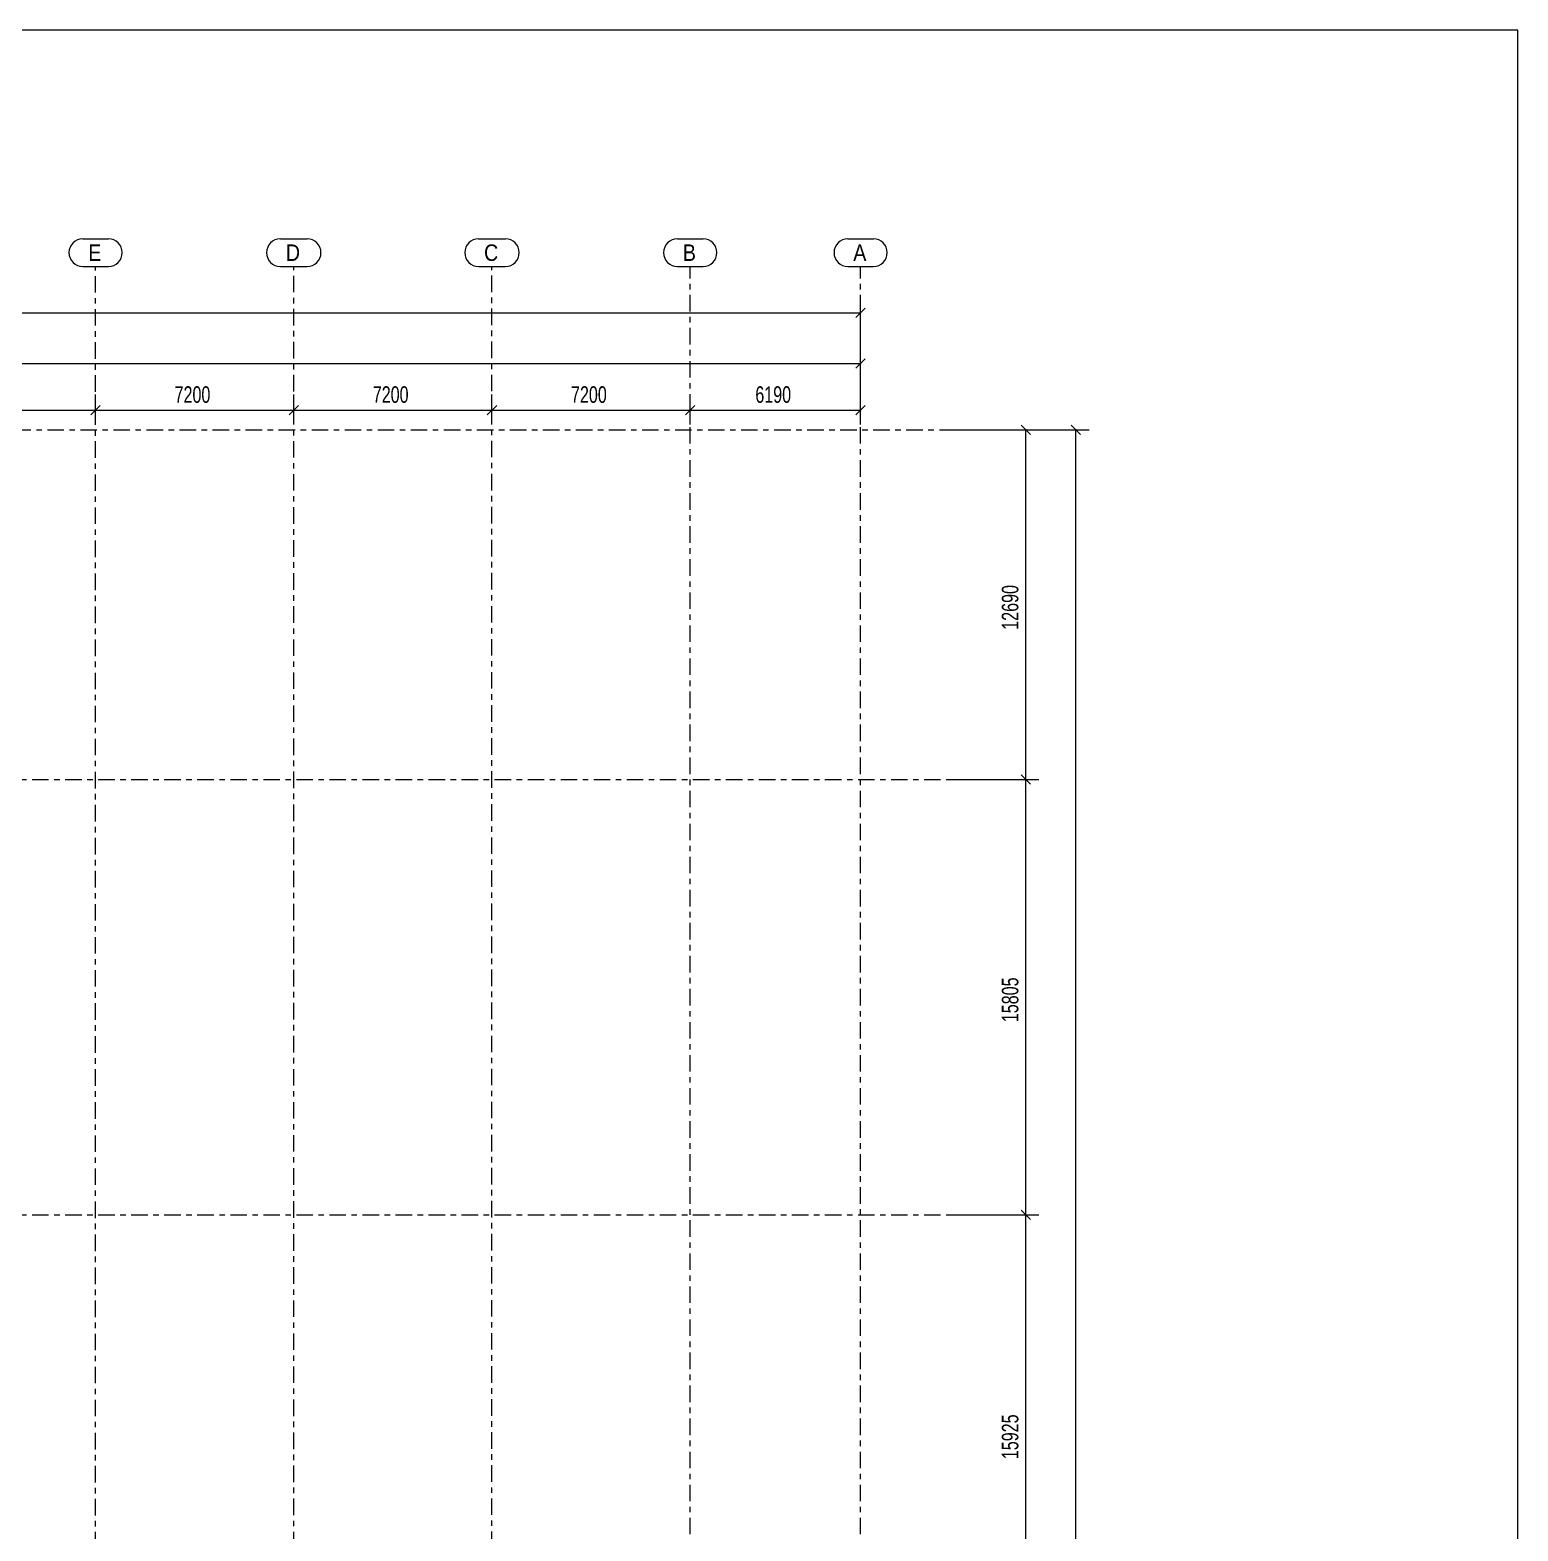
# Model space of a CAD drawing. Header units: millimetres. Extents: x -399 to 773, y -269 to 551.
# Drawn here: x 502.8 to 773.1, y 278.7 to 551.2 of the extents above; entities that cross this region are included whole.
import ezdxf

# ---------------------------------------------------------------- set-up
doc = ezdxf.new("R2010")
doc.units = ezdxf.units.MM
doc.linetypes.add('XKITLINE00', pattern=[0])
doc.linetypes.add('XKITLINE03', pattern=[6, 3, -1, 1, -1])
for name, color, linetype, lineweight in [('Dimensions', 7, 'Continuous', 0), ('DrawingSheet', 5, 'Continuous', 0), ('S-grid', 1, 'Continuous', 0)]:
    doc.layers.add(name, color=color, linetype=linetype, lineweight=lineweight)
doc.styles.add('ARIAL', font='ARIAL.TTF')
doc.styles.add('ARIAL_NARROW', font='ARIALN.TTF')

# ---------------------------------------------------------------- blocks, each defined once
blk = doc.blocks.new('*A202')
at = {"layer": 'DrawingSheet', "color": 5, "linetype": 'XKITLINE00', "lineweight": 0}
for p, q in [((773.1, 551.2), (-395.9, 551.2)), ((773.1, -268.8), (773.1, 551.2))]:
    blk.add_line(p, q, dxfattribs=at)
blk = doc.blocks.new('*A205')
at = {"layer": 'S-grid', "color": 1, "linetype": 'XKITLINE03', "lineweight": 0}
blk.add_line((-10, 478.6), (673.7, 478.6), dxfattribs=at)
blk = doc.blocks.new('*A206')
at = {"layer": 'S-grid', "color": 1, "linetype": 'XKITLINE03', "lineweight": 0}
blk.add_line((125.23, 415.15), (673.7, 415.15), dxfattribs=at)
blk = doc.blocks.new('*A207')
at = {"layer": 'S-grid', "color": 1, "linetype": 'XKITLINE03', "lineweight": 0}
blk.add_line((269.23, 336.12), (673.7, 336.12), dxfattribs=at)
blk = doc.blocks.new('*A211')
at = {"layer": 'S-grid', "color": 1, "linetype": 'XKITLINE03', "lineweight": 0}
for p, q in [((653.7, 140.11), (653.7, 508.28)), ((653.7, 110.21), (653.7, 136.22)), ((653.7, 78.51), (653.7, 106.32)), ((653.7, 46.81), (653.7, 74.62)), ((653.7, 16.86), (653.7, 42.92)), ((653.7, -10), (653.7, 12.97))]:
    blk.add_line(p, q, dxfattribs=at)
at = {"layer": 'S-grid', "color": 3, "style": 'ARIAL', "width": 0.85}
blk.add_text('A', height=3, dxfattribs=at).set_placement((652.37, 509.28))
blk = doc.blocks.new('*A212')
at = {"layer": 'S-grid', "color": 1, "linetype": 'XKITLINE03', "lineweight": 0}
for p, q in [((622.75, 140.11), (622.75, 508.28)), ((622.75, 16.86), (622.75, 136.22)), ((622.75, -10), (622.75, 12.97))]:
    blk.add_line(p, q, dxfattribs=at)
at = {"layer": 'S-grid', "color": 3, "style": 'ARIAL', "width": 0.85}
blk.add_text('B', height=3, dxfattribs=at).set_placement((621.42, 509.28))
blk = doc.blocks.new('*A213')
at = {"layer": 'S-grid', "color": 1, "linetype": 'XKITLINE03', "lineweight": 0}
for p, q in [((586.75, 173.63), (586.75, 508.28)), ((586.75, 143.38), (586.75, 169.74)), ((586.75, 16.86), (586.75, 142.06)), ((586.75, -10), (586.75, 12.97))]:
    blk.add_line(p, q, dxfattribs=at)
at = {"layer": 'S-grid', "color": 3, "style": 'ARIAL', "width": 0.85}
blk.add_text('C', height=3, dxfattribs=at).set_placement((585.31, 509.28))
blk = doc.blocks.new('*A214')
at = {"layer": 'S-grid', "color": 1, "linetype": 'XKITLINE03', "lineweight": 0}
for p, q in [((550.75, 191.58), (550.75, 508.28)), ((550.75, 140.11), (550.75, 187.69)), ((550.75, 16.86), (550.75, 136.22)), ((550.75, -10), (550.75, 12.97))]:
    blk.add_line(p, q, dxfattribs=at)
at = {"layer": 'S-grid', "color": 3, "style": 'ARIAL', "width": 0.85}
blk.add_text('D', height=3, dxfattribs=at).set_placement((549.31, 509.28))
blk = doc.blocks.new('*A215')
at = {"layer": 'S-grid', "color": 1, "linetype": 'XKITLINE03', "lineweight": 0}
for p, q in [((514.75, 209.53), (514.75, 508.28)), ((514.75, 141.11), (514.75, 205.64)), ((514.75, 16.86), (514.75, 135.58)), ((514.75, -10), (514.75, 12.97))]:
    blk.add_line(p, q, dxfattribs=at)
at = {"layer": 'S-grid', "color": 3, "style": 'ARIAL', "width": 0.85}
blk.add_text('E', height=3, dxfattribs=at).set_placement((513.42, 509.28))
blk = doc.blocks.new('*A625')
at = {"layer": 'S-grid', "color": 1, "linetype": 'XKITLINE00', "lineweight": 0}
for p, q in [((651.37, 513.28), (656.03, 513.28)), ((651.37, 508.28), (656.03, 508.28))]:
    blk.add_line(p, q, dxfattribs=at)
for centre, start, end in [((651.37, 510.78), 90, 270), ((656.03, 510.78), 270, 90)]:
    blk.add_arc(centre, 2.5, start, end, dxfattribs=at)
blk = doc.blocks.new('*A626')
at = {"layer": 'S-grid', "color": 1, "linetype": 'XKITLINE00', "lineweight": 0}
for p, q in [((620.42, 513.28), (625.08, 513.28)), ((620.42, 508.28), (625.08, 508.28))]:
    blk.add_line(p, q, dxfattribs=at)
for centre, start, end in [((620.42, 510.78), 90, 270), ((625.08, 510.78), 270, 90)]:
    blk.add_arc(centre, 2.5, start, end, dxfattribs=at)
blk = doc.blocks.new('*A627')
at = {"layer": 'S-grid', "color": 1, "linetype": 'XKITLINE00', "lineweight": 0}
for p, q in [((584.31, 513.28), (589.19, 513.28)), ((584.31, 508.28), (589.19, 508.28))]:
    blk.add_line(p, q, dxfattribs=at)
for centre, start, end in [((584.31, 510.78), 90, 270), ((589.19, 510.78), 270, 90)]:
    blk.add_arc(centre, 2.5, start, end, dxfattribs=at)
blk = doc.blocks.new('*A628')
at = {"layer": 'S-grid', "color": 1, "linetype": 'XKITLINE00', "lineweight": 0}
for p, q in [((548.31, 513.28), (553.19, 513.28)), ((548.31, 508.28), (553.19, 508.28))]:
    blk.add_line(p, q, dxfattribs=at)
for centre, start, end in [((548.31, 510.78), 90, 270), ((553.19, 510.78), 270, 90)]:
    blk.add_arc(centre, 2.5, start, end, dxfattribs=at)
blk = doc.blocks.new('*A629')
at = {"layer": 'S-grid', "color": 1, "linetype": 'XKITLINE00', "lineweight": 0}
for p, q in [((512.42, 513.28), (517.08, 513.28)), ((512.42, 508.28), (517.08, 508.28))]:
    blk.add_line(p, q, dxfattribs=at)
for centre, start, end in [((512.42, 510.78), 90, 270), ((517.08, 510.78), 270, 90)]:
    blk.add_arc(centre, 2.5, start, end, dxfattribs=at)
blk = doc.blocks.new('*A639')
at = {"layer": 'Dimensions', "color": 7, "linetype": 'XKITLINE00', "lineweight": 0}
for p, q in [((653.7, 490.86), (653.7, 502.71)), ((-292.85, 499.86), (653.7, 499.86)), ((654.55, 500.71), (652.85, 499.01))]:
    blk.add_line(p, q, dxfattribs=at)
at = {"layer": 'Dimensions', "color": 3}
blk.add_point((653.7, 499.86), dxfattribs=at)
blk = doc.blocks.new('*A642')
at = {"layer": 'Dimensions', "color": 7, "linetype": 'XKITLINE00', "lineweight": 0}
for p, q in [((653.7, 483.1), (653.7, 493.52)), ((3.65, 490.67), (653.7, 490.67)), ((654.55, 491.52), (652.85, 489.83))]:
    blk.add_line(p, q, dxfattribs=at)
at = {"layer": 'Dimensions', "color": 3}
blk.add_point((653.7, 490.67), dxfattribs=at)
blk = doc.blocks.new('*A666')
at = {"layer": 'Dimensions', "color": 7, "linetype": 'XKITLINE00', "lineweight": 0}
for p, q in [((479.6, 483.02), (477.9, 481.32)), ((478.75, 479.6), (478.75, 485.02)), ((515.6, 483.02), (513.9, 481.32)), ((514.75, 479.6), (514.75, 485.02)), ((478.75, 482.17), (514.75, 482.17))]:
    blk.add_line(p, q, dxfattribs=at)
at = {"layer": 'Dimensions', "color": 3}
for p in [(478.75, 482.17), (514.75, 482.17)]:
    blk.add_point(p, dxfattribs=at)
at = {"layer": 'Dimensions', "color": 3, "style": 'ARIAL_NARROW', "width": 0.85}
blk.add_text('7200', height=3, dxfattribs=at).set_placement((493.1, 483.52))
blk = doc.blocks.new('*A667')
at = {"layer": 'Dimensions', "color": 7, "linetype": 'XKITLINE00', "lineweight": 0}
for p, q in [((515.6, 483.02), (513.9, 481.32)), ((514.75, 479.6), (514.75, 485.02)), ((551.6, 483.02), (549.9, 481.32)), ((550.75, 479.6), (550.75, 485.02)), ((514.75, 482.17), (550.75, 482.17))]:
    blk.add_line(p, q, dxfattribs=at)
at = {"layer": 'Dimensions', "color": 3}
for p in [(514.75, 482.17), (550.75, 482.17)]:
    blk.add_point(p, dxfattribs=at)
at = {"layer": 'Dimensions', "color": 3, "style": 'ARIAL_NARROW', "width": 0.85}
blk.add_text('7200', height=3, dxfattribs=at).set_placement((529.1, 483.52))
blk = doc.blocks.new('*A668')
at = {"layer": 'Dimensions', "color": 7, "linetype": 'XKITLINE00', "lineweight": 0}
for p, q in [((551.6, 483.02), (549.9, 481.32)), ((550.75, 479.6), (550.75, 485.02)), ((587.6, 483.02), (585.9, 481.32)), ((586.75, 479.6), (586.75, 485.02)), ((550.75, 482.17), (586.75, 482.17))]:
    blk.add_line(p, q, dxfattribs=at)
at = {"layer": 'Dimensions', "color": 3}
for p in [(550.75, 482.17), (586.75, 482.17)]:
    blk.add_point(p, dxfattribs=at)
at = {"layer": 'Dimensions', "color": 3, "style": 'ARIAL_NARROW', "width": 0.85}
blk.add_text('7200', height=3, dxfattribs=at).set_placement((565.1, 483.52))
blk = doc.blocks.new('*A669')
at = {"layer": 'Dimensions', "color": 7, "linetype": 'XKITLINE00', "lineweight": 0}
for p, q in [((587.6, 483.02), (585.9, 481.32)), ((586.75, 479.6), (586.75, 485.02)), ((623.6, 483.02), (621.9, 481.32)), ((622.75, 479.6), (622.75, 485.02)), ((586.75, 482.17), (622.75, 482.17))]:
    blk.add_line(p, q, dxfattribs=at)
at = {"layer": 'Dimensions', "color": 3}
for p in [(586.75, 482.17), (622.75, 482.17)]:
    blk.add_point(p, dxfattribs=at)
at = {"layer": 'Dimensions', "color": 3, "style": 'ARIAL_NARROW', "width": 0.85}
blk.add_text('7200', height=3, dxfattribs=at).set_placement((601.1, 483.52))
blk = doc.blocks.new('*A670')
at = {"layer": 'Dimensions', "color": 7, "linetype": 'XKITLINE00', "lineweight": 0}
for p, q in [((623.6, 483.02), (621.9, 481.32)), ((622.75, 479.6), (622.75, 485.02)), ((654.55, 483.02), (652.85, 481.32)), ((653.7, 479.6), (653.7, 485.02)), ((622.75, 482.17), (653.7, 482.17))]:
    blk.add_line(p, q, dxfattribs=at)
at = {"layer": 'Dimensions', "color": 3}
for p in [(622.75, 482.17), (653.7, 482.17)]:
    blk.add_point(p, dxfattribs=at)
at = {"layer": 'Dimensions', "color": 3, "style": 'ARIAL_NARROW', "width": 0.85}
blk.add_text('6190', height=3, dxfattribs=at).set_placement((634.58, 483.52))
blk = doc.blocks.new('*A776')
at = {"layer": 'Dimensions', "color": 7, "linetype": 'XKITLINE00', "lineweight": 0}
for p, q in [((670.48, 478.6), (695.2, 478.6)), ((691.95, 479.45), (693.65, 477.75)), ((692.8, 10), (692.8, 478.6)), ((670.48, 10), (695.2, 10)), ((691.95, 10.85), (693.65, 9.15))]:
    blk.add_line(p, q, dxfattribs=at)
at = {"layer": 'Dimensions', "color": 3}
for p in [(692.8, 478.6), (692.8, 10)]:
    blk.add_point(p, dxfattribs=at)
at = {"layer": 'Dimensions', "color": 3, "style": 'ARIAL_NARROW', "width": 0.85}
blk.add_text('93720', height=3, rotation=90.0002, dxfattribs=at).set_placement((691.45, 239.74))
blk = doc.blocks.new('*A834')
at = {"layer": 'Dimensions', "color": 7, "linetype": 'XKITLINE00', "lineweight": 0}
for p, q in [((669.26, 336.12), (686.1, 336.12)), ((682.85, 336.97), (684.55, 335.28)), ((683.7, 256.5), (683.7, 336.12)), ((669.26, 256.5), (686.1, 256.5)), ((682.85, 257.35), (684.55, 255.65))]:
    blk.add_line(p, q, dxfattribs=at)
at = {"layer": 'Dimensions', "color": 3}
for p in [(683.7, 336.12), (683.7, 256.5)]:
    blk.add_point(p, dxfattribs=at)
at = {"layer": 'Dimensions', "color": 3, "style": 'ARIAL_NARROW', "width": 0.85}
blk.add_text('15925', height=3, rotation=90.0002, dxfattribs=at).set_placement((682.35, 291.75))
blk = doc.blocks.new('*A835')
at = {"layer": 'Dimensions', "color": 7, "linetype": 'XKITLINE00', "lineweight": 0}
for p, q in [((669.26, 415.15), (686.1, 415.15)), ((682.85, 416), (684.55, 414.3)), ((683.7, 336.12), (683.7, 415.15)), ((669.26, 336.12), (686.1, 336.12)), ((682.85, 336.97), (684.55, 335.28))]:
    blk.add_line(p, q, dxfattribs=at)
at = {"layer": 'Dimensions', "color": 3}
for p in [(683.7, 415.15), (683.7, 336.12)]:
    blk.add_point(p, dxfattribs=at)
at = {"layer": 'Dimensions', "color": 3, "style": 'ARIAL_NARROW', "width": 0.85}
blk.add_text('15805', height=3, rotation=90.0002, dxfattribs=at).set_placement((682.35, 371.08))
blk = doc.blocks.new('*A836')
at = {"layer": 'Dimensions', "color": 7, "linetype": 'XKITLINE00', "lineweight": 0}
for p, q in [((669.26, 478.6), (686.1, 478.6)), ((682.85, 479.45), (684.55, 477.75)), ((683.7, 415.15), (683.7, 478.6)), ((669.26, 415.15), (686.1, 415.15)), ((682.85, 416), (684.55, 414.3))]:
    blk.add_line(p, q, dxfattribs=at)
at = {"layer": 'Dimensions', "color": 3}
for p in [(683.7, 478.6), (683.7, 415.15)]:
    blk.add_point(p, dxfattribs=at)
at = {"layer": 'Dimensions', "color": 3, "style": 'ARIAL_NARROW', "width": 0.85}
blk.add_text('12690', height=3, rotation=90.0002, dxfattribs=at).set_placement((682.35, 442.32))

msp = doc.modelspace()

# ---------------------------------------------------------------- block references
at = {"lineweight": 0}
for name in ['*A202', '*A629', '*A215', '*A628', '*A214', '*A627', '*A213', '*A626', '*A212', '*A625', '*A211', '*A639', '*A642', '*A666', '*A667', '*A668', '*A669', '*A670', '*A205', '*A836', '*A776', '*A206', '*A835', '*A207', '*A834']:
    msp.add_blockref(name, (0, 0), dxfattribs=at)

doc.saveas('drawing.dxf')
